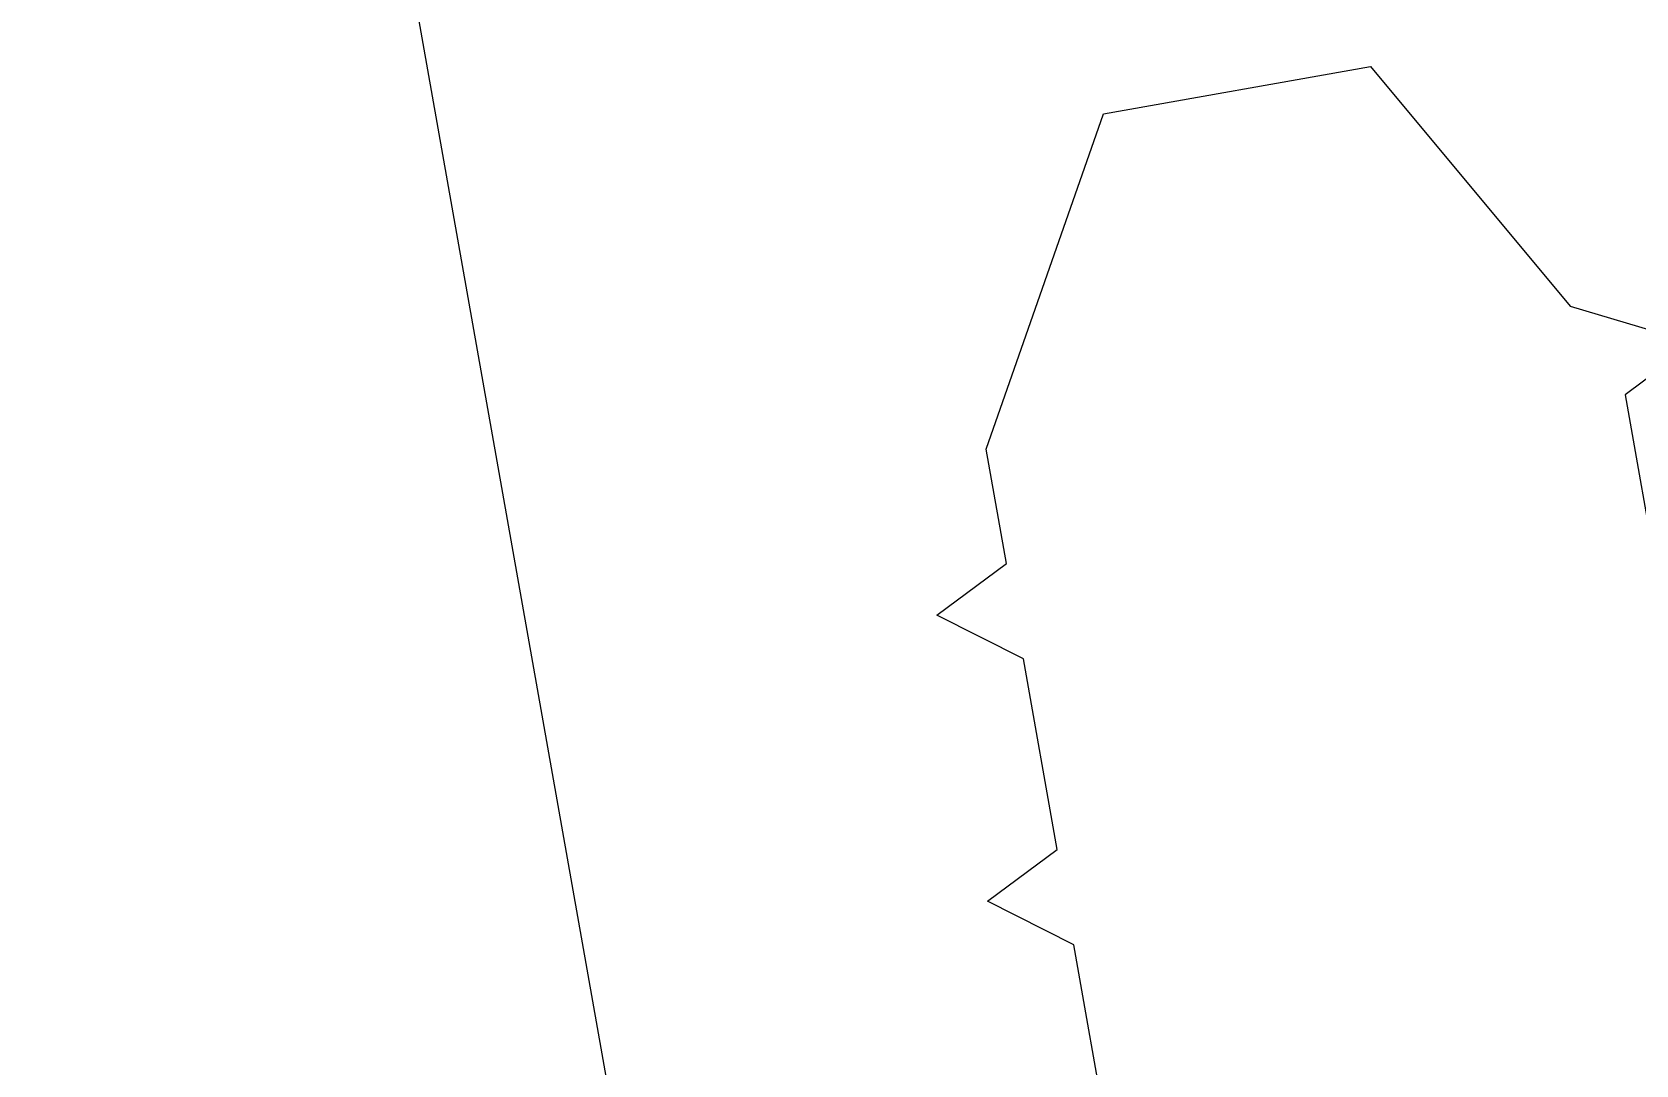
# Model space of a CAD drawing. Header units: millimetres. Extents: x -8428662 to 9409114, y 0 to 249028.
# Drawn here: x 73303.13 to 73313.23, y 105964.41 to 105970.92 of the extents above; entities that cross this region are included whole.
import ezdxf
from ezdxf import colors
from ezdxf.entities.mleader import LeaderData, LeaderLine
from ezdxf.math import Vec2, Vec3

# ---------------------------------------------------------------- set-up
doc = ezdxf.new("R2010")
doc.units = ezdxf.units.MM
doc.header["$MEASUREMENT"] = 0
doc.layers.get('0').update_dxf_attribs({"color": 250, "lineweight": 9})
for name, color, linetype, lineweight in [('АР_Отметки', 250, 'Continuous', 15), ('АР_Размеры', 175, 'Continuous', 9), ('АР_Сущ Несущая стена', 216, 'Continuous', 30)]:
    doc.layers.add(name, color=color, linetype=linetype, lineweight=lineweight)
doc.styles.add('ISOCPEUR', font='isocpeur.ttf', dxfattribs={"width": 0.7})

# ---------------------------------------------------------------- blocks, each defined once
blk = doc.blocks.new('_DotSmall')
at = {"color": 0, "linetype": 'ByBlock', "const_width": 0.5}
blk.add_lwpolyline([(-0.0625, 0, 1), (0.0625, 0, 1)], format="xyb", close=True, dxfattribs=at)

msp = doc.modelspace()

# ---------------------------------------------------------------- linework, layer by layer
at = {"layer": 'АР_Размеры', "color": 5, "lineweight": 0, "ltscale": 100, "transparency": 33554687}
for points in [[(73303.606, 105982.043), (73308.798, 105952.751)], [(73303.606, 105982.043), (73308.798, 105952.751)], [(73303.606, 105982.043), (73308.798, 105952.751)], [(73303.606, 105982.043), (73308.798, 105952.751)], [(73303.606, 105982.043), (73308.798, 105952.751)], [(73303.606, 105982.043), (73308.798, 105952.751)], [(73303.606, 105982.043), (73308.798, 105952.751)], [(73303.606, 105982.043), (73308.798, 105952.751)], [(73303.606, 105982.043), (73308.798, 105952.751)], [(73303.606, 105982.043), (73308.798, 105952.751)], [(73303.606, 105982.043), (73308.798, 105952.751)], [(73303.606, 105982.043), (73308.798, 105952.751)], [(73303.606, 105982.043), (73308.798, 105952.751)], [(73303.606, 105982.043), (73308.798, 105952.751)], [(73303.606, 105982.043), (73308.798, 105952.751)], [(73303.606, 105982.043), (73308.798, 105952.751)], [(73303.606, 105982.043), (73308.798, 105952.751)], [(73303.606, 105982.043), (73308.798, 105952.751)], [(73303.606, 105982.043), (73308.798, 105952.751)], [(73303.606, 105982.043), (73308.798, 105952.751)], [(73303.606, 105982.043), (73308.798, 105952.751)], [(73303.606, 105982.043), (73308.798, 105952.751)], [(73303.606, 105982.043), (73308.798, 105952.751)], [(73303.606, 105982.043), (73308.798, 105952.751)], [(73303.606, 105982.043), (73308.798, 105952.751)], [(73303.606, 105982.043), (73308.798, 105952.751)], [(73303.606, 105982.043), (73308.798, 105952.751)], [(73303.606, 105982.043), (73308.798, 105952.751)], [(73303.606, 105982.043), (73308.798, 105952.751)], [(73303.606, 105982.043), (73308.798, 105952.751)], [(73303.606, 105982.043), (73308.798, 105952.751)], [(73303.606, 105982.043), (73308.798, 105952.751)], [(73303.606, 105982.043), (73308.798, 105952.751)], [(73303.606, 105982.043), (73308.798, 105952.751)], [(73303.606, 105982.043), (73308.798, 105952.751)], [(73303.606, 105982.043), (73308.798, 105952.751)], [(73303.606, 105982.043), (73308.798, 105952.751)], [(73303.606, 105982.043), (73308.798, 105952.751)], [(73303.606, 105982.043), (73308.798, 105952.751)], [(73303.606, 105982.043), (73308.798, 105952.751)], [(73303.606, 105982.043), (73308.798, 105952.751)], [(73303.606, 105982.043), (73308.798, 105952.751)], [(73303.606, 105982.043), (73308.798, 105952.751)], [(73303.606, 105982.043), (73308.798, 105952.751)], [(73303.606, 105982.043), (73308.798, 105952.751)], [(73303.606, 105982.043), (73308.798, 105952.751)], [(73303.606, 105982.043), (73308.798, 105952.751)], [(73303.606, 105982.043), (73308.798, 105952.751)], [(73303.606, 105982.043), (73308.798, 105952.751)], [(73303.606, 105982.043), (73308.798, 105952.751)], [(73303.606, 105982.043), (73308.798, 105952.751)], [(73303.606, 105982.043), (73308.798, 105952.751)], [(73303.606, 105982.043), (73308.798, 105952.751)], [(73303.606, 105982.043), (73308.798, 105952.751)], [(73303.606, 105982.043), (73308.798, 105952.751)], [(73303.606, 105982.043), (73308.798, 105952.751)], [(73303.606, 105982.043), (73308.798, 105952.751)], [(73303.606, 105982.043), (73308.798, 105952.751)], [(73303.606, 105982.043), (73308.798, 105952.751)], [(73303.606, 105982.043), (73308.798, 105952.751)], [(73303.606, 105982.043), (73308.798, 105952.751)], [(73303.606, 105982.043), (73308.798, 105952.751)], [(73303.606, 105982.043), (73308.798, 105952.751)], [(73303.606, 105982.043), (73308.798, 105952.751)], [(73303.606, 105982.043), (73308.798, 105952.751)], [(73303.606, 105982.043), (73308.798, 105952.751)], [(73303.606, 105982.043), (73308.798, 105952.751)], [(73303.606, 105982.043), (73308.798, 105952.751)], [(73303.606, 105982.043), (73308.798, 105952.751)], [(73303.606, 105982.043), (73308.798, 105952.751)], [(73303.606, 105982.043), (73308.798, 105952.751)], [(73303.606, 105982.043), (73308.798, 105952.751)], [(73303.606, 105982.043), (73308.798, 105952.751)], [(73303.606, 105982.043), (73308.798, 105952.751)], [(73303.606, 105982.043), (73308.798, 105952.751)], [(73303.606, 105982.043), (73308.798, 105952.751)], [(73303.606, 105982.043), (73308.798, 105952.751)], [(73303.606, 105982.043), (73308.798, 105952.751)], [(73303.606, 105982.043), (73308.798, 105952.751)], [(73303.606, 105982.043), (73308.798, 105952.751)], [(73303.606, 105982.043), (73308.798, 105952.751)], [(73303.606, 105982.043), (73308.798, 105952.751)], [(73303.606, 105982.043), (73308.798, 105952.751)], [(73303.606, 105982.043), (73308.798, 105952.751)], [(73303.606, 105982.043), (73308.798, 105952.751)], [(73303.606, 105982.043), (73308.798, 105952.751)], [(73303.606, 105982.043), (73308.798, 105952.751)], [(73303.606, 105982.043), (73308.798, 105952.751)], [(73303.606, 105982.043), (73308.798, 105952.751)], [(73303.606, 105982.043), (73308.798, 105952.751)], [(73303.606, 105982.043), (73308.798, 105952.751)], [(73303.606, 105982.043), (73308.798, 105952.751)], [(73303.606, 105982.043), (73308.798, 105952.751)], [(73303.606, 105982.043), (73308.798, 105952.751)], [(73303.606, 105982.043), (73308.798, 105952.751)], [(73303.606, 105982.043), (73308.798, 105952.751)], [(73303.606, 105982.043), (73308.798, 105952.751)], [(73303.606, 105982.043), (73308.798, 105952.751)], [(73303.606, 105982.043), (73308.798, 105952.751)], [(73303.606, 105982.043), (73308.798, 105952.751)], [(73303.606, 105982.043), (73308.798, 105952.751)], [(73303.606, 105982.043), (73308.798, 105952.751)], [(73303.606, 105982.043), (73308.798, 105952.751)], [(73303.606, 105982.043), (73308.798, 105952.751)], [(73303.606, 105982.043), (73308.798, 105952.751)], [(73303.606, 105982.043), (73308.798, 105952.751)], [(73303.606, 105982.043), (73308.798, 105952.751)], [(73303.606, 105982.043), (73308.798, 105952.751)], [(73303.606, 105982.043), (73308.798, 105952.751)], [(73303.606, 105982.043), (73308.798, 105952.751)], [(73303.606, 105982.043), (73308.798, 105952.751)], [(73303.606, 105982.043), (73308.798, 105952.751)], [(73303.606, 105982.043), (73308.798, 105952.751)], [(73303.606, 105982.043), (73308.798, 105952.751)], [(73303.606, 105982.043), (73308.798, 105952.751)], [(73303.606, 105982.043), (73308.798, 105952.751)], [(73303.606, 105982.043), (73308.798, 105952.751)], [(73303.606, 105982.043), (73308.798, 105952.751)], [(73303.606, 105982.043), (73308.798, 105952.751)], [(73303.606, 105982.043), (73308.798, 105952.751)], [(73303.606, 105982.043), (73308.798, 105952.751)], [(73303.606, 105982.043), (73308.798, 105952.751)], [(73303.606, 105982.043), (73308.798, 105952.751)], [(73303.606, 105982.043), (73308.798, 105952.751)], [(73303.606, 105982.043), (73308.798, 105952.751)], [(73303.606, 105982.043), (73308.798, 105952.751)], [(73303.606, 105982.043), (73308.798, 105952.751)], [(73303.606, 105982.043), (73308.798, 105952.751)], [(73303.606, 105982.043), (73308.798, 105952.751)], [(73303.606, 105982.043), (73308.798, 105952.751)], [(73303.606, 105982.043), (73308.798, 105952.751)], [(73303.606, 105982.043), (73308.798, 105952.751)], [(73303.606, 105982.043), (73308.798, 105952.751)], [(73303.606, 105982.043), (73308.798, 105952.751)], [(73309.905, 105963.967), (73309.693, 105965.168), (73309.149, 105965.443), (73309.586, 105965.768), (73309.374, 105966.968), (73308.829, 105967.243), (73309.267, 105967.569), (73309.139, 105968.289), (73309.879, 105970.401), (73311.56, 105970.699), (73312.818, 105969.189), (73313.603, 105968.956), (73313.165, 105968.631), (73313.378, 105967.43)], [(73309.905, 105963.967), (73309.693, 105965.168), (73309.149, 105965.443), (73309.586, 105965.768), (73309.374, 105966.968), (73308.829, 105967.243), (73309.267, 105967.569), (73309.139, 105968.289), (73309.879, 105970.401), (73311.56, 105970.699), (73312.818, 105969.189), (73313.603, 105968.956), (73313.165, 105968.631), (73313.378, 105967.43)], [(73309.905, 105963.967), (73309.693, 105965.168), (73309.149, 105965.443), (73309.586, 105965.768), (73309.374, 105966.968), (73308.829, 105967.243), (73309.267, 105967.569), (73309.139, 105968.289), (73309.879, 105970.401), (73311.56, 105970.699), (73312.818, 105969.189), (73313.603, 105968.956), (73313.165, 105968.631), (73313.378, 105967.43)], [(73309.905, 105963.967), (73309.693, 105965.168), (73309.149, 105965.443), (73309.586, 105965.768), (73309.374, 105966.968), (73308.829, 105967.243), (73309.267, 105967.569), (73309.139, 105968.289), (73309.879, 105970.401), (73311.56, 105970.699), (73312.818, 105969.189), (73313.603, 105968.956), (73313.165, 105968.631), (73313.378, 105967.43)], [(73309.905, 105963.967), (73309.693, 105965.168), (73309.149, 105965.443), (73309.586, 105965.768), (73309.374, 105966.968), (73308.829, 105967.243), (73309.267, 105967.569), (73309.139, 105968.289), (73309.879, 105970.401), (73311.56, 105970.699), (73312.818, 105969.189), (73313.603, 105968.956), (73313.165, 105968.631), (73313.378, 105967.43)], [(73309.905, 105963.967), (73309.693, 105965.168), (73309.149, 105965.443), (73309.586, 105965.768), (73309.374, 105966.968), (73308.829, 105967.243), (73309.267, 105967.569), (73309.139, 105968.289), (73309.879, 105970.401), (73311.56, 105970.699), (73312.818, 105969.189), (73313.603, 105968.956), (73313.165, 105968.631), (73313.378, 105967.43)], [(73309.905, 105963.967), (73309.693, 105965.168), (73309.149, 105965.443), (73309.586, 105965.768), (73309.374, 105966.968), (73308.829, 105967.243), (73309.267, 105967.569), (73309.139, 105968.289), (73309.879, 105970.401), (73311.56, 105970.699), (73312.818, 105969.189), (73313.603, 105968.956), (73313.165, 105968.631), (73313.378, 105967.43)], [(73309.905, 105963.967), (73309.693, 105965.168), (73309.149, 105965.443), (73309.586, 105965.768), (73309.374, 105966.968), (73308.829, 105967.243), (73309.267, 105967.569), (73309.139, 105968.289), (73309.879, 105970.401), (73311.56, 105970.699), (73312.818, 105969.189), (73313.603, 105968.956), (73313.165, 105968.631), (73313.378, 105967.43)], [(73309.905, 105963.967), (73309.693, 105965.168), (73309.149, 105965.443), (73309.586, 105965.768), (73309.374, 105966.968), (73308.829, 105967.243), (73309.267, 105967.569), (73309.139, 105968.289), (73309.879, 105970.401), (73311.56, 105970.699), (73312.818, 105969.189), (73313.603, 105968.956), (73313.165, 105968.631), (73313.378, 105967.43)], [(73309.905, 105963.967), (73309.693, 105965.168), (73309.149, 105965.443), (73309.586, 105965.768), (73309.374, 105966.968), (73308.829, 105967.243), (73309.267, 105967.569), (73309.139, 105968.289), (73309.879, 105970.401), (73311.56, 105970.699), (73312.818, 105969.189), (73313.603, 105968.956), (73313.165, 105968.631), (73313.378, 105967.43)], [(73309.905, 105963.967), (73309.693, 105965.168), (73309.149, 105965.443), (73309.586, 105965.768), (73309.374, 105966.968), (73308.829, 105967.243), (73309.267, 105967.569), (73309.139, 105968.289), (73309.879, 105970.401), (73311.56, 105970.699), (73312.818, 105969.189), (73313.603, 105968.956), (73313.165, 105968.631), (73313.378, 105967.43)], [(73309.905, 105963.967), (73309.693, 105965.168), (73309.149, 105965.443), (73309.586, 105965.768), (73309.374, 105966.968), (73308.829, 105967.243), (73309.267, 105967.569), (73309.139, 105968.289), (73309.879, 105970.401), (73311.56, 105970.699), (73312.818, 105969.189), (73313.603, 105968.956), (73313.165, 105968.631), (73313.378, 105967.43)], [(73309.905, 105963.967), (73309.693, 105965.168), (73309.149, 105965.443), (73309.586, 105965.768), (73309.374, 105966.968), (73308.829, 105967.243), (73309.267, 105967.569), (73309.139, 105968.289), (73309.879, 105970.401), (73311.56, 105970.699), (73312.818, 105969.189), (73313.603, 105968.956), (73313.165, 105968.631), (73313.378, 105967.43)], [(73309.905, 105963.967), (73309.693, 105965.168), (73309.149, 105965.443), (73309.586, 105965.768), (73309.374, 105966.968), (73308.829, 105967.243), (73309.267, 105967.569), (73309.139, 105968.289), (73309.879, 105970.401), (73311.56, 105970.699), (73312.818, 105969.189), (73313.603, 105968.956), (73313.165, 105968.631), (73313.378, 105967.43)], [(73309.905, 105963.967), (73309.693, 105965.168), (73309.149, 105965.443), (73309.586, 105965.768), (73309.374, 105966.968), (73308.829, 105967.243), (73309.267, 105967.569), (73309.139, 105968.289), (73309.879, 105970.401), (73311.56, 105970.699), (73312.818, 105969.189), (73313.603, 105968.956), (73313.165, 105968.631), (73313.378, 105967.43)], [(73309.905, 105963.967), (73309.693, 105965.168), (73309.149, 105965.443), (73309.586, 105965.768), (73309.374, 105966.968), (73308.829, 105967.243), (73309.267, 105967.569), (73309.139, 105968.289), (73309.879, 105970.401), (73311.56, 105970.699), (73312.818, 105969.189), (73313.603, 105968.956), (73313.165, 105968.631), (73313.378, 105967.43)], [(73309.905, 105963.967), (73309.693, 105965.168), (73309.149, 105965.443), (73309.586, 105965.768), (73309.374, 105966.968), (73308.829, 105967.243), (73309.267, 105967.569), (73309.139, 105968.289), (73309.879, 105970.401), (73311.56, 105970.699), (73312.818, 105969.189), (73313.603, 105968.956), (73313.165, 105968.631), (73313.378, 105967.43)], [(73309.905, 105963.967), (73309.693, 105965.168), (73309.149, 105965.443), (73309.586, 105965.768), (73309.374, 105966.968), (73308.829, 105967.243), (73309.267, 105967.569), (73309.139, 105968.289), (73309.879, 105970.401), (73311.56, 105970.699), (73312.818, 105969.189), (73313.603, 105968.956), (73313.165, 105968.631), (73313.378, 105967.43)], [(73309.905, 105963.967), (73309.693, 105965.168), (73309.149, 105965.443), (73309.586, 105965.768), (73309.374, 105966.968), (73308.829, 105967.243), (73309.267, 105967.569), (73309.139, 105968.289), (73309.879, 105970.401), (73311.56, 105970.699), (73312.818, 105969.189), (73313.603, 105968.956), (73313.165, 105968.631), (73313.378, 105967.43)], [(73309.905, 105963.967), (73309.693, 105965.168), (73309.149, 105965.443), (73309.586, 105965.768), (73309.374, 105966.968), (73308.829, 105967.243), (73309.267, 105967.569), (73309.139, 105968.289), (73309.879, 105970.401), (73311.56, 105970.699), (73312.818, 105969.189), (73313.603, 105968.956), (73313.165, 105968.631), (73313.378, 105967.43)], [(73309.905, 105963.967), (73309.693, 105965.168), (73309.149, 105965.443), (73309.586, 105965.768), (73309.374, 105966.968), (73308.829, 105967.243), (73309.267, 105967.569), (73309.139, 105968.289), (73309.879, 105970.401), (73311.56, 105970.699), (73312.818, 105969.189), (73313.603, 105968.956), (73313.165, 105968.631), (73313.378, 105967.43)], [(73309.905, 105963.967), (73309.693, 105965.168), (73309.149, 105965.443), (73309.586, 105965.768), (73309.374, 105966.968), (73308.829, 105967.243), (73309.267, 105967.569), (73309.139, 105968.289), (73309.879, 105970.401), (73311.56, 105970.699), (73312.818, 105969.189), (73313.603, 105968.956), (73313.165, 105968.631), (73313.378, 105967.43)], [(73309.905, 105963.967), (73309.693, 105965.168), (73309.149, 105965.443), (73309.586, 105965.768), (73309.374, 105966.968), (73308.829, 105967.243), (73309.267, 105967.569), (73309.139, 105968.289), (73309.879, 105970.401), (73311.56, 105970.699), (73312.818, 105969.189), (73313.603, 105968.956), (73313.165, 105968.631), (73313.378, 105967.43)], [(73309.905, 105963.967), (73309.693, 105965.168), (73309.149, 105965.443), (73309.586, 105965.768), (73309.374, 105966.968), (73308.829, 105967.243), (73309.267, 105967.569), (73309.139, 105968.289), (73309.879, 105970.401), (73311.56, 105970.699), (73312.818, 105969.189), (73313.603, 105968.956), (73313.165, 105968.631), (73313.378, 105967.43)], [(73309.905, 105963.967), (73309.693, 105965.168), (73309.149, 105965.443), (73309.586, 105965.768), (73309.374, 105966.968), (73308.829, 105967.243), (73309.267, 105967.569), (73309.139, 105968.289), (73309.879, 105970.401), (73311.56, 105970.699), (73312.818, 105969.189), (73313.603, 105968.956), (73313.165, 105968.631), (73313.378, 105967.43)], [(73309.905, 105963.967), (73309.693, 105965.168), (73309.149, 105965.443), (73309.586, 105965.768), (73309.374, 105966.968), (73308.829, 105967.243), (73309.267, 105967.569), (73309.139, 105968.289), (73309.879, 105970.401), (73311.56, 105970.699), (73312.818, 105969.189), (73313.603, 105968.956), (73313.165, 105968.631), (73313.378, 105967.43)], [(73309.905, 105963.967), (73309.693, 105965.168), (73309.149, 105965.443), (73309.586, 105965.768), (73309.374, 105966.968), (73308.829, 105967.243), (73309.267, 105967.569), (73309.139, 105968.289), (73309.879, 105970.401), (73311.56, 105970.699), (73312.818, 105969.189), (73313.603, 105968.956), (73313.165, 105968.631), (73313.378, 105967.43)], [(73309.905, 105963.967), (73309.693, 105965.168), (73309.149, 105965.443), (73309.586, 105965.768), (73309.374, 105966.968), (73308.829, 105967.243), (73309.267, 105967.569), (73309.139, 105968.289), (73309.879, 105970.401), (73311.56, 105970.699), (73312.818, 105969.189), (73313.603, 105968.956), (73313.165, 105968.631), (73313.378, 105967.43)], [(73309.905, 105963.967), (73309.693, 105965.168), (73309.149, 105965.443), (73309.586, 105965.768), (73309.374, 105966.968), (73308.829, 105967.243), (73309.267, 105967.569), (73309.139, 105968.289), (73309.879, 105970.401), (73311.56, 105970.699), (73312.818, 105969.189), (73313.603, 105968.956), (73313.165, 105968.631), (73313.378, 105967.43)], [(73309.905, 105963.967), (73309.693, 105965.168), (73309.149, 105965.443), (73309.586, 105965.768), (73309.374, 105966.968), (73308.829, 105967.243), (73309.267, 105967.569), (73309.139, 105968.289), (73309.879, 105970.401), (73311.56, 105970.699), (73312.818, 105969.189), (73313.603, 105968.956), (73313.165, 105968.631), (73313.378, 105967.43)], [(73309.905, 105963.967), (73309.693, 105965.168), (73309.149, 105965.443), (73309.586, 105965.768), (73309.374, 105966.968), (73308.829, 105967.243), (73309.267, 105967.569), (73309.139, 105968.289), (73309.879, 105970.401), (73311.56, 105970.699), (73312.818, 105969.189), (73313.603, 105968.956), (73313.165, 105968.631), (73313.378, 105967.43)], [(73309.905, 105963.967), (73309.693, 105965.168), (73309.149, 105965.443), (73309.586, 105965.768), (73309.374, 105966.968), (73308.829, 105967.243), (73309.267, 105967.569), (73309.139, 105968.289), (73309.879, 105970.401), (73311.56, 105970.699), (73312.818, 105969.189), (73313.603, 105968.956), (73313.165, 105968.631), (73313.378, 105967.43)], [(73309.905, 105963.967), (73309.693, 105965.168), (73309.149, 105965.443), (73309.586, 105965.768), (73309.374, 105966.968), (73308.829, 105967.243), (73309.267, 105967.569), (73309.139, 105968.289), (73309.879, 105970.401), (73311.56, 105970.699), (73312.818, 105969.189), (73313.603, 105968.956), (73313.165, 105968.631), (73313.378, 105967.43)], [(73309.905, 105963.967), (73309.693, 105965.168), (73309.149, 105965.443), (73309.586, 105965.768), (73309.374, 105966.968), (73308.829, 105967.243), (73309.267, 105967.569), (73309.139, 105968.289), (73309.879, 105970.401), (73311.56, 105970.699), (73312.818, 105969.189), (73313.603, 105968.956), (73313.165, 105968.631), (73313.378, 105967.43)], [(73309.905, 105963.967), (73309.693, 105965.168), (73309.149, 105965.443), (73309.586, 105965.768), (73309.374, 105966.968), (73308.829, 105967.243), (73309.267, 105967.569), (73309.139, 105968.289), (73309.879, 105970.401), (73311.56, 105970.699), (73312.818, 105969.189), (73313.603, 105968.956), (73313.165, 105968.631), (73313.378, 105967.43)], [(73309.905, 105963.967), (73309.693, 105965.168), (73309.149, 105965.443), (73309.586, 105965.768), (73309.374, 105966.968), (73308.829, 105967.243), (73309.267, 105967.569), (73309.139, 105968.289), (73309.879, 105970.401), (73311.56, 105970.699), (73312.818, 105969.189), (73313.603, 105968.956), (73313.165, 105968.631), (73313.378, 105967.43)], [(73309.905, 105963.967), (73309.693, 105965.168), (73309.149, 105965.443), (73309.586, 105965.768), (73309.374, 105966.968), (73308.829, 105967.243), (73309.267, 105967.569), (73309.139, 105968.289), (73309.879, 105970.401), (73311.56, 105970.699), (73312.818, 105969.189), (73313.603, 105968.956), (73313.165, 105968.631), (73313.378, 105967.43)], [(73309.905, 105963.967), (73309.693, 105965.168), (73309.149, 105965.443), (73309.586, 105965.768), (73309.374, 105966.968), (73308.829, 105967.243), (73309.267, 105967.569), (73309.139, 105968.289), (73309.879, 105970.401), (73311.56, 105970.699), (73312.818, 105969.189), (73313.603, 105968.956), (73313.165, 105968.631), (73313.378, 105967.43)], [(73309.905, 105963.967), (73309.693, 105965.168), (73309.149, 105965.443), (73309.586, 105965.768), (73309.374, 105966.968), (73308.829, 105967.243), (73309.267, 105967.569), (73309.139, 105968.289), (73309.879, 105970.401), (73311.56, 105970.699), (73312.818, 105969.189), (73313.603, 105968.956), (73313.165, 105968.631), (73313.378, 105967.43)], [(73309.905, 105963.967), (73309.693, 105965.168), (73309.149, 105965.443), (73309.586, 105965.768), (73309.374, 105966.968), (73308.829, 105967.243), (73309.267, 105967.569), (73309.139, 105968.289), (73309.879, 105970.401), (73311.56, 105970.699), (73312.818, 105969.189), (73313.603, 105968.956), (73313.165, 105968.631), (73313.378, 105967.43)], [(73309.905, 105963.967), (73309.693, 105965.168), (73309.149, 105965.443), (73309.586, 105965.768), (73309.374, 105966.968), (73308.829, 105967.243), (73309.267, 105967.569), (73309.139, 105968.289), (73309.879, 105970.401), (73311.56, 105970.699), (73312.818, 105969.189), (73313.603, 105968.956), (73313.165, 105968.631), (73313.378, 105967.43)], [(73309.905, 105963.967), (73309.693, 105965.168), (73309.149, 105965.443), (73309.586, 105965.768), (73309.374, 105966.968), (73308.829, 105967.243), (73309.267, 105967.569), (73309.139, 105968.289), (73309.879, 105970.401), (73311.56, 105970.699), (73312.818, 105969.189), (73313.603, 105968.956), (73313.165, 105968.631), (73313.378, 105967.43)], [(73309.905, 105963.967), (73309.693, 105965.168), (73309.149, 105965.443), (73309.586, 105965.768), (73309.374, 105966.968), (73308.829, 105967.243), (73309.267, 105967.569), (73309.139, 105968.289), (73309.879, 105970.401), (73311.56, 105970.699), (73312.818, 105969.189), (73313.603, 105968.956), (73313.165, 105968.631), (73313.378, 105967.43)], [(73309.905, 105963.967), (73309.693, 105965.168), (73309.149, 105965.443), (73309.586, 105965.768), (73309.374, 105966.968), (73308.829, 105967.243), (73309.267, 105967.569), (73309.139, 105968.289), (73309.879, 105970.401), (73311.56, 105970.699), (73312.818, 105969.189), (73313.603, 105968.956), (73313.165, 105968.631), (73313.378, 105967.43)], [(73309.905, 105963.967), (73309.693, 105965.168), (73309.149, 105965.443), (73309.586, 105965.768), (73309.374, 105966.968), (73308.829, 105967.243), (73309.267, 105967.569), (73309.139, 105968.289), (73309.879, 105970.401), (73311.56, 105970.699), (73312.818, 105969.189), (73313.603, 105968.956), (73313.165, 105968.631), (73313.378, 105967.43)], [(73309.905, 105963.967), (73309.693, 105965.168), (73309.149, 105965.443), (73309.586, 105965.768), (73309.374, 105966.968), (73308.829, 105967.243), (73309.267, 105967.569), (73309.139, 105968.289), (73309.879, 105970.401), (73311.56, 105970.699), (73312.818, 105969.189), (73313.603, 105968.956), (73313.165, 105968.631), (73313.378, 105967.43)], [(73309.905, 105963.967), (73309.693, 105965.168), (73309.149, 105965.443), (73309.586, 105965.768), (73309.374, 105966.968), (73308.829, 105967.243), (73309.267, 105967.569), (73309.139, 105968.289), (73309.879, 105970.401), (73311.56, 105970.699), (73312.818, 105969.189), (73313.603, 105968.956), (73313.165, 105968.631), (73313.378, 105967.43)], [(73309.905, 105963.967), (73309.693, 105965.168), (73309.149, 105965.443), (73309.586, 105965.768), (73309.374, 105966.968), (73308.829, 105967.243), (73309.267, 105967.569), (73309.139, 105968.289), (73309.879, 105970.401), (73311.56, 105970.699), (73312.818, 105969.189), (73313.603, 105968.956), (73313.165, 105968.631), (73313.378, 105967.43)], [(73309.905, 105963.967), (73309.693, 105965.168), (73309.149, 105965.443), (73309.586, 105965.768), (73309.374, 105966.968), (73308.829, 105967.243), (73309.267, 105967.569), (73309.139, 105968.289), (73309.879, 105970.401), (73311.56, 105970.699), (73312.818, 105969.189), (73313.603, 105968.956), (73313.165, 105968.631), (73313.378, 105967.43)], [(73309.905, 105963.967), (73309.693, 105965.168), (73309.149, 105965.443), (73309.586, 105965.768), (73309.374, 105966.968), (73308.829, 105967.243), (73309.267, 105967.569), (73309.139, 105968.289), (73309.879, 105970.401), (73311.56, 105970.699), (73312.818, 105969.189), (73313.603, 105968.956), (73313.165, 105968.631), (73313.378, 105967.43)], [(73309.905, 105963.967), (73309.693, 105965.168), (73309.149, 105965.443), (73309.586, 105965.768), (73309.374, 105966.968), (73308.829, 105967.243), (73309.267, 105967.569), (73309.139, 105968.289), (73309.879, 105970.401), (73311.56, 105970.699), (73312.818, 105969.189), (73313.603, 105968.956), (73313.165, 105968.631), (73313.378, 105967.43)], [(73309.905, 105963.967), (73309.693, 105965.168), (73309.149, 105965.443), (73309.586, 105965.768), (73309.374, 105966.968), (73308.829, 105967.243), (73309.267, 105967.569), (73309.139, 105968.289), (73309.879, 105970.401), (73311.56, 105970.699), (73312.818, 105969.189), (73313.603, 105968.956), (73313.165, 105968.631), (73313.378, 105967.43)], [(73309.905, 105963.967), (73309.693, 105965.168), (73309.149, 105965.443), (73309.586, 105965.768), (73309.374, 105966.968), (73308.829, 105967.243), (73309.267, 105967.569), (73309.139, 105968.289), (73309.879, 105970.401), (73311.56, 105970.699), (73312.818, 105969.189), (73313.603, 105968.956), (73313.165, 105968.631), (73313.378, 105967.43)], [(73309.905, 105963.967), (73309.693, 105965.168), (73309.149, 105965.443), (73309.586, 105965.768), (73309.374, 105966.968), (73308.829, 105967.243), (73309.267, 105967.569), (73309.139, 105968.289), (73309.879, 105970.401), (73311.56, 105970.699), (73312.818, 105969.189), (73313.603, 105968.956), (73313.165, 105968.631), (73313.378, 105967.43)], [(73309.905, 105963.967), (73309.693, 105965.168), (73309.149, 105965.443), (73309.586, 105965.768), (73309.374, 105966.968), (73308.829, 105967.243), (73309.267, 105967.569), (73309.139, 105968.289), (73309.879, 105970.401), (73311.56, 105970.699), (73312.818, 105969.189), (73313.603, 105968.956), (73313.165, 105968.631), (73313.378, 105967.43)], [(73309.905, 105963.967), (73309.693, 105965.168), (73309.149, 105965.443), (73309.586, 105965.768), (73309.374, 105966.968), (73308.829, 105967.243), (73309.267, 105967.569), (73309.139, 105968.289), (73309.879, 105970.401), (73311.56, 105970.699), (73312.818, 105969.189), (73313.603, 105968.956), (73313.165, 105968.631), (73313.378, 105967.43)], [(73309.905, 105963.967), (73309.693, 105965.168), (73309.149, 105965.443), (73309.586, 105965.768), (73309.374, 105966.968), (73308.829, 105967.243), (73309.267, 105967.569), (73309.139, 105968.289), (73309.879, 105970.401), (73311.56, 105970.699), (73312.818, 105969.189), (73313.603, 105968.956), (73313.165, 105968.631), (73313.378, 105967.43)], [(73309.905, 105963.967), (73309.693, 105965.168), (73309.149, 105965.443), (73309.586, 105965.768), (73309.374, 105966.968), (73308.829, 105967.243), (73309.267, 105967.569), (73309.139, 105968.289), (73309.879, 105970.401), (73311.56, 105970.699), (73312.818, 105969.189), (73313.603, 105968.956), (73313.165, 105968.631), (73313.378, 105967.43)], [(73309.905, 105963.967), (73309.693, 105965.168), (73309.149, 105965.443), (73309.586, 105965.768), (73309.374, 105966.968), (73308.829, 105967.243), (73309.267, 105967.569), (73309.139, 105968.289), (73309.879, 105970.401), (73311.56, 105970.699), (73312.818, 105969.189), (73313.603, 105968.956), (73313.165, 105968.631), (73313.378, 105967.43)], [(73309.905, 105963.967), (73309.693, 105965.168), (73309.149, 105965.443), (73309.586, 105965.768), (73309.374, 105966.968), (73308.829, 105967.243), (73309.267, 105967.569), (73309.139, 105968.289), (73309.879, 105970.401), (73311.56, 105970.699), (73312.818, 105969.189), (73313.603, 105968.956), (73313.165, 105968.631), (73313.378, 105967.43)], [(73309.905, 105963.967), (73309.693, 105965.168), (73309.149, 105965.443), (73309.586, 105965.768), (73309.374, 105966.968), (73308.829, 105967.243), (73309.267, 105967.569), (73309.139, 105968.289), (73309.879, 105970.401), (73311.56, 105970.699), (73312.818, 105969.189), (73313.603, 105968.956), (73313.165, 105968.631), (73313.378, 105967.43)], [(73309.905, 105963.967), (73309.693, 105965.168), (73309.149, 105965.443), (73309.586, 105965.768), (73309.374, 105966.968), (73308.829, 105967.243), (73309.267, 105967.569), (73309.139, 105968.289), (73309.879, 105970.401), (73311.56, 105970.699), (73312.818, 105969.189), (73313.603, 105968.956), (73313.165, 105968.631), (73313.378, 105967.43)], [(73309.905, 105963.967), (73309.693, 105965.168), (73309.149, 105965.443), (73309.586, 105965.768), (73309.374, 105966.968), (73308.829, 105967.243), (73309.267, 105967.569), (73309.139, 105968.289), (73309.879, 105970.401), (73311.56, 105970.699), (73312.818, 105969.189), (73313.603, 105968.956), (73313.165, 105968.631), (73313.378, 105967.43)], [(73309.905, 105963.967), (73309.693, 105965.168), (73309.149, 105965.443), (73309.586, 105965.768), (73309.374, 105966.968), (73308.829, 105967.243), (73309.267, 105967.569), (73309.139, 105968.289), (73309.879, 105970.401), (73311.56, 105970.699), (73312.818, 105969.189), (73313.603, 105968.956), (73313.165, 105968.631), (73313.378, 105967.43)], [(73309.905, 105963.967), (73309.693, 105965.168), (73309.149, 105965.443), (73309.586, 105965.768), (73309.374, 105966.968), (73308.829, 105967.243), (73309.267, 105967.569), (73309.139, 105968.289), (73309.879, 105970.401), (73311.56, 105970.699), (73312.818, 105969.189), (73313.603, 105968.956), (73313.165, 105968.631), (73313.378, 105967.43)], [(73309.905, 105963.967), (73309.693, 105965.168), (73309.149, 105965.443), (73309.586, 105965.768), (73309.374, 105966.968), (73308.829, 105967.243), (73309.267, 105967.569), (73309.139, 105968.289), (73309.879, 105970.401), (73311.56, 105970.699), (73312.818, 105969.189), (73313.603, 105968.956), (73313.165, 105968.631), (73313.378, 105967.43)], [(73309.905, 105963.967), (73309.693, 105965.168), (73309.149, 105965.443), (73309.586, 105965.768), (73309.374, 105966.968), (73308.829, 105967.243), (73309.267, 105967.569), (73309.139, 105968.289), (73309.879, 105970.401), (73311.56, 105970.699), (73312.818, 105969.189), (73313.603, 105968.956), (73313.165, 105968.631), (73313.378, 105967.43)], [(73309.905, 105963.967), (73309.693, 105965.168), (73309.149, 105965.443), (73309.586, 105965.768), (73309.374, 105966.968), (73308.829, 105967.243), (73309.267, 105967.569), (73309.139, 105968.289), (73309.879, 105970.401), (73311.56, 105970.699), (73312.818, 105969.189), (73313.603, 105968.956), (73313.165, 105968.631), (73313.378, 105967.43)], [(73309.905, 105963.967), (73309.693, 105965.168), (73309.149, 105965.443), (73309.586, 105965.768), (73309.374, 105966.968), (73308.829, 105967.243), (73309.267, 105967.569), (73309.139, 105968.289), (73309.879, 105970.401), (73311.56, 105970.699), (73312.818, 105969.189), (73313.603, 105968.956), (73313.165, 105968.631), (73313.378, 105967.43)], [(73309.905, 105963.967), (73309.693, 105965.168), (73309.149, 105965.443), (73309.586, 105965.768), (73309.374, 105966.968), (73308.829, 105967.243), (73309.267, 105967.569), (73309.139, 105968.289), (73309.879, 105970.401), (73311.56, 105970.699), (73312.818, 105969.189), (73313.603, 105968.956), (73313.165, 105968.631), (73313.378, 105967.43)], [(73309.905, 105963.967), (73309.693, 105965.168), (73309.149, 105965.443), (73309.586, 105965.768), (73309.374, 105966.968), (73308.829, 105967.243), (73309.267, 105967.569), (73309.139, 105968.289), (73309.879, 105970.401), (73311.56, 105970.699), (73312.818, 105969.189), (73313.603, 105968.956), (73313.165, 105968.631), (73313.378, 105967.43)], [(73309.905, 105963.967), (73309.693, 105965.168), (73309.149, 105965.443), (73309.586, 105965.768), (73309.374, 105966.968), (73308.829, 105967.243), (73309.267, 105967.569), (73309.139, 105968.289), (73309.879, 105970.401), (73311.56, 105970.699), (73312.818, 105969.189), (73313.603, 105968.956), (73313.165, 105968.631), (73313.378, 105967.43)], [(73309.905, 105963.967), (73309.693, 105965.168), (73309.149, 105965.443), (73309.586, 105965.768), (73309.374, 105966.968), (73308.829, 105967.243), (73309.267, 105967.569), (73309.139, 105968.289), (73309.879, 105970.401), (73311.56, 105970.699), (73312.818, 105969.189), (73313.603, 105968.956), (73313.165, 105968.631), (73313.378, 105967.43)], [(73309.905, 105963.967), (73309.693, 105965.168), (73309.149, 105965.443), (73309.586, 105965.768), (73309.374, 105966.968), (73308.829, 105967.243), (73309.267, 105967.569), (73309.139, 105968.289), (73309.879, 105970.401), (73311.56, 105970.699), (73312.818, 105969.189), (73313.603, 105968.956), (73313.165, 105968.631), (73313.378, 105967.43)], [(73309.905, 105963.967), (73309.693, 105965.168), (73309.149, 105965.443), (73309.586, 105965.768), (73309.374, 105966.968), (73308.829, 105967.243), (73309.267, 105967.569), (73309.139, 105968.289), (73309.879, 105970.401), (73311.56, 105970.699), (73312.818, 105969.189), (73313.603, 105968.956), (73313.165, 105968.631), (73313.378, 105967.43)], [(73309.905, 105963.967), (73309.693, 105965.168), (73309.149, 105965.443), (73309.586, 105965.768), (73309.374, 105966.968), (73308.829, 105967.243), (73309.267, 105967.569), (73309.139, 105968.289), (73309.879, 105970.401), (73311.56, 105970.699), (73312.818, 105969.189), (73313.603, 105968.956), (73313.165, 105968.631), (73313.378, 105967.43)], [(73309.905, 105963.967), (73309.693, 105965.168), (73309.149, 105965.443), (73309.586, 105965.768), (73309.374, 105966.968), (73308.829, 105967.243), (73309.267, 105967.569), (73309.139, 105968.289), (73309.879, 105970.401), (73311.56, 105970.699), (73312.818, 105969.189), (73313.603, 105968.956), (73313.165, 105968.631), (73313.378, 105967.43)], [(73309.905, 105963.967), (73309.693, 105965.168), (73309.149, 105965.443), (73309.586, 105965.768), (73309.374, 105966.968), (73308.829, 105967.243), (73309.267, 105967.569), (73309.139, 105968.289), (73309.879, 105970.401), (73311.56, 105970.699), (73312.818, 105969.189), (73313.603, 105968.956), (73313.165, 105968.631), (73313.378, 105967.43)], [(73309.905, 105963.967), (73309.693, 105965.168), (73309.149, 105965.443), (73309.586, 105965.768), (73309.374, 105966.968), (73308.829, 105967.243), (73309.267, 105967.569), (73309.139, 105968.289), (73309.879, 105970.401), (73311.56, 105970.699), (73312.818, 105969.189), (73313.603, 105968.956), (73313.165, 105968.631), (73313.378, 105967.43)], [(73309.905, 105963.967), (73309.693, 105965.168), (73309.149, 105965.443), (73309.586, 105965.768), (73309.374, 105966.968), (73308.829, 105967.243), (73309.267, 105967.569), (73309.139, 105968.289), (73309.879, 105970.401), (73311.56, 105970.699), (73312.818, 105969.189), (73313.603, 105968.956), (73313.165, 105968.631), (73313.378, 105967.43)], [(73309.905, 105963.967), (73309.693, 105965.168), (73309.149, 105965.443), (73309.586, 105965.768), (73309.374, 105966.968), (73308.829, 105967.243), (73309.267, 105967.569), (73309.139, 105968.289), (73309.879, 105970.401), (73311.56, 105970.699), (73312.818, 105969.189), (73313.603, 105968.956), (73313.165, 105968.631), (73313.378, 105967.43)], [(73309.905, 105963.967), (73309.693, 105965.168), (73309.149, 105965.443), (73309.586, 105965.768), (73309.374, 105966.968), (73308.829, 105967.243), (73309.267, 105967.569), (73309.139, 105968.289), (73309.879, 105970.401), (73311.56, 105970.699), (73312.818, 105969.189), (73313.603, 105968.956), (73313.165, 105968.631), (73313.378, 105967.43)], [(73309.905, 105963.967), (73309.693, 105965.168), (73309.149, 105965.443), (73309.586, 105965.768), (73309.374, 105966.968), (73308.829, 105967.243), (73309.267, 105967.569), (73309.139, 105968.289), (73309.879, 105970.401), (73311.56, 105970.699), (73312.818, 105969.189), (73313.603, 105968.956), (73313.165, 105968.631), (73313.378, 105967.43)], [(73309.905, 105963.967), (73309.693, 105965.168), (73309.149, 105965.443), (73309.586, 105965.768), (73309.374, 105966.968), (73308.829, 105967.243), (73309.267, 105967.569), (73309.139, 105968.289), (73309.879, 105970.401), (73311.56, 105970.699), (73312.818, 105969.189), (73313.603, 105968.956), (73313.165, 105968.631), (73313.378, 105967.43)], [(73309.905, 105963.967), (73309.693, 105965.168), (73309.149, 105965.443), (73309.586, 105965.768), (73309.374, 105966.968), (73308.829, 105967.243), (73309.267, 105967.569), (73309.139, 105968.289), (73309.879, 105970.401), (73311.56, 105970.699), (73312.818, 105969.189), (73313.603, 105968.956), (73313.165, 105968.631), (73313.378, 105967.43)], [(73309.905, 105963.967), (73309.693, 105965.168), (73309.149, 105965.443), (73309.586, 105965.768), (73309.374, 105966.968), (73308.829, 105967.243), (73309.267, 105967.569), (73309.139, 105968.289), (73309.879, 105970.401), (73311.56, 105970.699), (73312.818, 105969.189), (73313.603, 105968.956), (73313.165, 105968.631), (73313.378, 105967.43)], [(73309.905, 105963.967), (73309.693, 105965.168), (73309.149, 105965.443), (73309.586, 105965.768), (73309.374, 105966.968), (73308.829, 105967.243), (73309.267, 105967.569), (73309.139, 105968.289), (73309.879, 105970.401), (73311.56, 105970.699), (73312.818, 105969.189), (73313.603, 105968.956), (73313.165, 105968.631), (73313.378, 105967.43)], [(73309.905, 105963.967), (73309.693, 105965.168), (73309.149, 105965.443), (73309.586, 105965.768), (73309.374, 105966.968), (73308.829, 105967.243), (73309.267, 105967.569), (73309.139, 105968.289), (73309.879, 105970.401), (73311.56, 105970.699), (73312.818, 105969.189), (73313.603, 105968.956), (73313.165, 105968.631), (73313.378, 105967.43)], [(73309.905, 105963.967), (73309.693, 105965.168), (73309.149, 105965.443), (73309.586, 105965.768), (73309.374, 105966.968), (73308.829, 105967.243), (73309.267, 105967.569), (73309.139, 105968.289), (73309.879, 105970.401), (73311.56, 105970.699), (73312.818, 105969.189), (73313.603, 105968.956), (73313.165, 105968.631), (73313.378, 105967.43)], [(73309.905, 105963.967), (73309.693, 105965.168), (73309.149, 105965.443), (73309.586, 105965.768), (73309.374, 105966.968), (73308.829, 105967.243), (73309.267, 105967.569), (73309.139, 105968.289), (73309.879, 105970.401), (73311.56, 105970.699), (73312.818, 105969.189), (73313.603, 105968.956), (73313.165, 105968.631), (73313.378, 105967.43)], [(73309.905, 105963.967), (73309.693, 105965.168), (73309.149, 105965.443), (73309.586, 105965.768), (73309.374, 105966.968), (73308.829, 105967.243), (73309.267, 105967.569), (73309.139, 105968.289), (73309.879, 105970.401), (73311.56, 105970.699), (73312.818, 105969.189), (73313.603, 105968.956), (73313.165, 105968.631), (73313.378, 105967.43)], [(73309.905, 105963.967), (73309.693, 105965.168), (73309.149, 105965.443), (73309.586, 105965.768), (73309.374, 105966.968), (73308.829, 105967.243), (73309.267, 105967.569), (73309.139, 105968.289), (73309.879, 105970.401), (73311.56, 105970.699), (73312.818, 105969.189), (73313.603, 105968.956), (73313.165, 105968.631), (73313.378, 105967.43)], [(73309.905, 105963.967), (73309.693, 105965.168), (73309.149, 105965.443), (73309.586, 105965.768), (73309.374, 105966.968), (73308.829, 105967.243), (73309.267, 105967.569), (73309.139, 105968.289), (73309.879, 105970.401), (73311.56, 105970.699), (73312.818, 105969.189), (73313.603, 105968.956), (73313.165, 105968.631), (73313.378, 105967.43)], [(73309.905, 105963.967), (73309.693, 105965.168), (73309.149, 105965.443), (73309.586, 105965.768), (73309.374, 105966.968), (73308.829, 105967.243), (73309.267, 105967.569), (73309.139, 105968.289), (73309.879, 105970.401), (73311.56, 105970.699), (73312.818, 105969.189), (73313.603, 105968.956), (73313.165, 105968.631), (73313.378, 105967.43)], [(73309.905, 105963.967), (73309.693, 105965.168), (73309.149, 105965.443), (73309.586, 105965.768), (73309.374, 105966.968), (73308.829, 105967.243), (73309.267, 105967.569), (73309.139, 105968.289), (73309.879, 105970.401), (73311.56, 105970.699), (73312.818, 105969.189), (73313.603, 105968.956), (73313.165, 105968.631), (73313.378, 105967.43)], [(73309.905, 105963.967), (73309.693, 105965.168), (73309.149, 105965.443), (73309.586, 105965.768), (73309.374, 105966.968), (73308.829, 105967.243), (73309.267, 105967.569), (73309.139, 105968.289), (73309.879, 105970.401), (73311.56, 105970.699), (73312.818, 105969.189), (73313.603, 105968.956), (73313.165, 105968.631), (73313.378, 105967.43)], [(73309.905, 105963.967), (73309.693, 105965.168), (73309.149, 105965.443), (73309.586, 105965.768), (73309.374, 105966.968), (73308.829, 105967.243), (73309.267, 105967.569), (73309.139, 105968.289), (73309.879, 105970.401), (73311.56, 105970.699), (73312.818, 105969.189), (73313.603, 105968.956), (73313.165, 105968.631), (73313.378, 105967.43)], [(73309.905, 105963.967), (73309.693, 105965.168), (73309.149, 105965.443), (73309.586, 105965.768), (73309.374, 105966.968), (73308.829, 105967.243), (73309.267, 105967.569), (73309.139, 105968.289), (73309.879, 105970.401), (73311.56, 105970.699), (73312.818, 105969.189), (73313.603, 105968.956), (73313.165, 105968.631), (73313.378, 105967.43)], [(73309.905, 105963.967), (73309.693, 105965.168), (73309.149, 105965.443), (73309.586, 105965.768), (73309.374, 105966.968), (73308.829, 105967.243), (73309.267, 105967.569), (73309.139, 105968.289), (73309.879, 105970.401), (73311.56, 105970.699), (73312.818, 105969.189), (73313.603, 105968.956), (73313.165, 105968.631), (73313.378, 105967.43)], [(73309.905, 105963.967), (73309.693, 105965.168), (73309.149, 105965.443), (73309.586, 105965.768), (73309.374, 105966.968), (73308.829, 105967.243), (73309.267, 105967.569), (73309.139, 105968.289), (73309.879, 105970.401), (73311.56, 105970.699), (73312.818, 105969.189), (73313.603, 105968.956), (73313.165, 105968.631), (73313.378, 105967.43)], [(73309.905, 105963.967), (73309.693, 105965.168), (73309.149, 105965.443), (73309.586, 105965.768), (73309.374, 105966.968), (73308.829, 105967.243), (73309.267, 105967.569), (73309.139, 105968.289), (73309.879, 105970.401), (73311.56, 105970.699), (73312.818, 105969.189), (73313.603, 105968.956), (73313.165, 105968.631), (73313.378, 105967.43)], [(73309.905, 105963.967), (73309.693, 105965.168), (73309.149, 105965.443), (73309.586, 105965.768), (73309.374, 105966.968), (73308.829, 105967.243), (73309.267, 105967.569), (73309.139, 105968.289), (73309.879, 105970.401), (73311.56, 105970.699), (73312.818, 105969.189), (73313.603, 105968.956), (73313.165, 105968.631), (73313.378, 105967.43)], [(73309.905, 105963.967), (73309.693, 105965.168), (73309.149, 105965.443), (73309.586, 105965.768), (73309.374, 105966.968), (73308.829, 105967.243), (73309.267, 105967.569), (73309.139, 105968.289), (73309.879, 105970.401), (73311.56, 105970.699), (73312.818, 105969.189), (73313.603, 105968.956), (73313.165, 105968.631), (73313.378, 105967.43)], [(73309.905, 105963.967), (73309.693, 105965.168), (73309.149, 105965.443), (73309.586, 105965.768), (73309.374, 105966.968), (73308.829, 105967.243), (73309.267, 105967.569), (73309.139, 105968.289), (73309.879, 105970.401), (73311.56, 105970.699), (73312.818, 105969.189), (73313.603, 105968.956), (73313.165, 105968.631), (73313.378, 105967.43)], [(73309.905, 105963.967), (73309.693, 105965.168), (73309.149, 105965.443), (73309.586, 105965.768), (73309.374, 105966.968), (73308.829, 105967.243), (73309.267, 105967.569), (73309.139, 105968.289), (73309.879, 105970.401), (73311.56, 105970.699), (73312.818, 105969.189), (73313.603, 105968.956), (73313.165, 105968.631), (73313.378, 105967.43)], [(73309.905, 105963.967), (73309.693, 105965.168), (73309.149, 105965.443), (73309.586, 105965.768), (73309.374, 105966.968), (73308.829, 105967.243), (73309.267, 105967.569), (73309.139, 105968.289), (73309.879, 105970.401), (73311.56, 105970.699), (73312.818, 105969.189), (73313.603, 105968.956), (73313.165, 105968.631), (73313.378, 105967.43)], [(73309.905, 105963.967), (73309.693, 105965.168), (73309.149, 105965.443), (73309.586, 105965.768), (73309.374, 105966.968), (73308.829, 105967.243), (73309.267, 105967.569), (73309.139, 105968.289), (73309.879, 105970.401), (73311.56, 105970.699), (73312.818, 105969.189), (73313.603, 105968.956), (73313.165, 105968.631), (73313.378, 105967.43)], [(73309.905, 105963.967), (73309.693, 105965.168), (73309.149, 105965.443), (73309.586, 105965.768), (73309.374, 105966.968), (73308.829, 105967.243), (73309.267, 105967.569), (73309.139, 105968.289), (73309.879, 105970.401), (73311.56, 105970.699), (73312.818, 105969.189), (73313.603, 105968.956), (73313.165, 105968.631), (73313.378, 105967.43)], [(73309.905, 105963.967), (73309.693, 105965.168), (73309.149, 105965.443), (73309.586, 105965.768), (73309.374, 105966.968), (73308.829, 105967.243), (73309.267, 105967.569), (73309.139, 105968.289), (73309.879, 105970.401), (73311.56, 105970.699), (73312.818, 105969.189), (73313.603, 105968.956), (73313.165, 105968.631), (73313.378, 105967.43)], [(73309.905, 105963.967), (73309.693, 105965.168), (73309.149, 105965.443), (73309.586, 105965.768), (73309.374, 105966.968), (73308.829, 105967.243), (73309.267, 105967.569), (73309.139, 105968.289), (73309.879, 105970.401), (73311.56, 105970.699), (73312.818, 105969.189), (73313.603, 105968.956), (73313.165, 105968.631), (73313.378, 105967.43)], [(73309.905, 105963.967), (73309.693, 105965.168), (73309.149, 105965.443), (73309.586, 105965.768), (73309.374, 105966.968), (73308.829, 105967.243), (73309.267, 105967.569), (73309.139, 105968.289), (73309.879, 105970.401), (73311.56, 105970.699), (73312.818, 105969.189), (73313.603, 105968.956), (73313.165, 105968.631), (73313.378, 105967.43)], [(73309.905, 105963.967), (73309.693, 105965.168), (73309.149, 105965.443), (73309.586, 105965.768), (73309.374, 105966.968), (73308.829, 105967.243), (73309.267, 105967.569), (73309.139, 105968.289), (73309.879, 105970.401), (73311.56, 105970.699), (73312.818, 105969.189), (73313.603, 105968.956), (73313.165, 105968.631), (73313.378, 105967.43)], [(73309.905, 105963.967), (73309.693, 105965.168), (73309.149, 105965.443), (73309.586, 105965.768), (73309.374, 105966.968), (73308.829, 105967.243), (73309.267, 105967.569), (73309.139, 105968.289), (73309.879, 105970.401), (73311.56, 105970.699), (73312.818, 105969.189), (73313.603, 105968.956), (73313.165, 105968.631), (73313.378, 105967.43)], [(73309.905, 105963.967), (73309.693, 105965.168), (73309.149, 105965.443), (73309.586, 105965.768), (73309.374, 105966.968), (73308.829, 105967.243), (73309.267, 105967.569), (73309.139, 105968.289), (73309.879, 105970.401), (73311.56, 105970.699), (73312.818, 105969.189), (73313.603, 105968.956), (73313.165, 105968.631), (73313.378, 105967.43)], [(73309.905, 105963.967), (73309.693, 105965.168), (73309.149, 105965.443), (73309.586, 105965.768), (73309.374, 105966.968), (73308.829, 105967.243), (73309.267, 105967.569), (73309.139, 105968.289), (73309.879, 105970.401), (73311.56, 105970.699), (73312.818, 105969.189), (73313.603, 105968.956), (73313.165, 105968.631), (73313.378, 105967.43)], [(73309.905, 105963.967), (73309.693, 105965.168), (73309.149, 105965.443), (73309.586, 105965.768), (73309.374, 105966.968), (73308.829, 105967.243), (73309.267, 105967.569), (73309.139, 105968.289), (73309.879, 105970.401), (73311.56, 105970.699), (73312.818, 105969.189), (73313.603, 105968.956), (73313.165, 105968.631), (73313.378, 105967.43)], [(73309.905, 105963.967), (73309.693, 105965.168), (73309.149, 105965.443), (73309.586, 105965.768), (73309.374, 105966.968), (73308.829, 105967.243), (73309.267, 105967.569), (73309.139, 105968.289), (73309.879, 105970.401), (73311.56, 105970.699), (73312.818, 105969.189), (73313.603, 105968.956), (73313.165, 105968.631), (73313.378, 105967.43)], [(73309.905, 105963.967), (73309.693, 105965.168), (73309.149, 105965.443), (73309.586, 105965.768), (73309.374, 105966.968), (73308.829, 105967.243), (73309.267, 105967.569), (73309.139, 105968.289), (73309.879, 105970.401), (73311.56, 105970.699), (73312.818, 105969.189), (73313.603, 105968.956), (73313.165, 105968.631), (73313.378, 105967.43)], [(73309.905, 105963.967), (73309.693, 105965.168), (73309.149, 105965.443), (73309.586, 105965.768), (73309.374, 105966.968), (73308.829, 105967.243), (73309.267, 105967.569), (73309.139, 105968.289), (73309.879, 105970.401), (73311.56, 105970.699), (73312.818, 105969.189), (73313.603, 105968.956), (73313.165, 105968.631), (73313.378, 105967.43)], [(73309.905, 105963.967), (73309.693, 105965.168), (73309.149, 105965.443), (73309.586, 105965.768), (73309.374, 105966.968), (73308.829, 105967.243), (73309.267, 105967.569), (73309.139, 105968.289), (73309.879, 105970.401), (73311.56, 105970.699), (73312.818, 105969.189), (73313.603, 105968.956), (73313.165, 105968.631), (73313.378, 105967.43)], [(73309.905, 105963.967), (73309.693, 105965.168), (73309.149, 105965.443), (73309.586, 105965.768), (73309.374, 105966.968), (73308.829, 105967.243), (73309.267, 105967.569), (73309.139, 105968.289), (73309.879, 105970.401), (73311.56, 105970.699), (73312.818, 105969.189), (73313.603, 105968.956), (73313.165, 105968.631), (73313.378, 105967.43)], [(73309.905, 105963.967), (73309.693, 105965.168), (73309.149, 105965.443), (73309.586, 105965.768), (73309.374, 105966.968), (73308.829, 105967.243), (73309.267, 105967.569), (73309.139, 105968.289), (73309.879, 105970.401), (73311.56, 105970.699), (73312.818, 105969.189), (73313.603, 105968.956), (73313.165, 105968.631), (73313.378, 105967.43)], [(73309.905, 105963.967), (73309.693, 105965.168), (73309.149, 105965.443), (73309.586, 105965.768), (73309.374, 105966.968), (73308.829, 105967.243), (73309.267, 105967.569), (73309.139, 105968.289), (73309.879, 105970.401), (73311.56, 105970.699), (73312.818, 105969.189), (73313.603, 105968.956), (73313.165, 105968.631), (73313.378, 105967.43)], [(73309.905, 105963.967), (73309.693, 105965.168), (73309.149, 105965.443), (73309.586, 105965.768), (73309.374, 105966.968), (73308.829, 105967.243), (73309.267, 105967.569), (73309.139, 105968.289), (73309.879, 105970.401), (73311.56, 105970.699), (73312.818, 105969.189), (73313.603, 105968.956), (73313.165, 105968.631), (73313.378, 105967.43)], [(73309.905, 105963.967), (73309.693, 105965.168), (73309.149, 105965.443), (73309.586, 105965.768), (73309.374, 105966.968), (73308.829, 105967.243), (73309.267, 105967.569), (73309.139, 105968.289), (73309.879, 105970.401), (73311.56, 105970.699), (73312.818, 105969.189), (73313.603, 105968.956), (73313.165, 105968.631), (73313.378, 105967.43)], [(73309.905, 105963.967), (73309.693, 105965.168), (73309.149, 105965.443), (73309.586, 105965.768), (73309.374, 105966.968), (73308.829, 105967.243), (73309.267, 105967.569), (73309.139, 105968.289), (73309.879, 105970.401), (73311.56, 105970.699), (73312.818, 105969.189), (73313.603, 105968.956), (73313.165, 105968.631), (73313.378, 105967.43)], [(73309.905, 105963.967), (73309.693, 105965.168), (73309.149, 105965.443), (73309.586, 105965.768), (73309.374, 105966.968), (73308.829, 105967.243), (73309.267, 105967.569), (73309.139, 105968.289), (73309.879, 105970.401), (73311.56, 105970.699), (73312.818, 105969.189), (73313.603, 105968.956), (73313.165, 105968.631), (73313.378, 105967.43)], [(73309.905, 105963.967), (73309.693, 105965.168), (73309.149, 105965.443), (73309.586, 105965.768), (73309.374, 105966.968), (73308.829, 105967.243), (73309.267, 105967.569), (73309.139, 105968.289), (73309.879, 105970.401), (73311.56, 105970.699), (73312.818, 105969.189), (73313.603, 105968.956), (73313.165, 105968.631), (73313.378, 105967.43)], [(73309.905, 105963.967), (73309.693, 105965.168), (73309.149, 105965.443), (73309.586, 105965.768), (73309.374, 105966.968), (73308.829, 105967.243), (73309.267, 105967.569), (73309.139, 105968.289), (73309.879, 105970.401), (73311.56, 105970.699), (73312.818, 105969.189), (73313.603, 105968.956), (73313.165, 105968.631), (73313.378, 105967.43)], [(73309.905, 105963.967), (73309.693, 105965.168), (73309.149, 105965.443), (73309.586, 105965.768), (73309.374, 105966.968), (73308.829, 105967.243), (73309.267, 105967.569), (73309.139, 105968.289), (73309.879, 105970.401), (73311.56, 105970.699), (73312.818, 105969.189), (73313.603, 105968.956), (73313.165, 105968.631), (73313.378, 105967.43)], [(73309.905, 105963.967), (73309.693, 105965.168), (73309.149, 105965.443), (73309.586, 105965.768), (73309.374, 105966.968), (73308.829, 105967.243), (73309.267, 105967.569), (73309.139, 105968.289), (73309.879, 105970.401), (73311.56, 105970.699), (73312.818, 105969.189), (73313.603, 105968.956), (73313.165, 105968.631), (73313.378, 105967.43)], [(73309.905, 105963.967), (73309.693, 105965.168), (73309.149, 105965.443), (73309.586, 105965.768), (73309.374, 105966.968), (73308.829, 105967.243), (73309.267, 105967.569), (73309.139, 105968.289), (73309.879, 105970.401), (73311.56, 105970.699), (73312.818, 105969.189), (73313.603, 105968.956), (73313.165, 105968.631), (73313.378, 105967.43)], [(73309.905, 105963.967), (73309.693, 105965.168), (73309.149, 105965.443), (73309.586, 105965.768), (73309.374, 105966.968), (73308.829, 105967.243), (73309.267, 105967.569), (73309.139, 105968.289), (73309.879, 105970.401), (73311.56, 105970.699), (73312.818, 105969.189), (73313.603, 105968.956), (73313.165, 105968.631), (73313.378, 105967.43)]]:
    msp.add_lwpolyline(points, dxfattribs=at)
at = {"layer": 'АР_Сущ Несущая стена', "lineweight": 18, "ltscale": 100}
msp.add_arc((72770.176, 115484.916), 9778.655, 272.592548, 356.6353914, dxfattribs=at)

# ---------------------------------------------------------------- leaders
at = {"layer": 'АР_Отметки'}
ml = msp.add_multileader_mtext('Standard', dxfattribs=at)
ml.set_content('+8,400', color=256, style='ISOCPEUR')
ml.set_leader_properties(color=256, linetype='Continuous', lineweight=-1)
ml.set_arrow_properties(name='DOTSMALL')
ml.build(insert=Vec2(0, 0))
ml.multileader.update_dxf_attribs({"has_text_frame": 1, "text_left_attachment_type": 4, "text_right_attachment_type": 4, "dogleg_length": 100, "arrow_head_size": 180})
ctx = ml.context
ctx.base_point, ctx.char_height, ctx.arrow_head_size, ctx.landing_gap_size, ctx.plane_origin = Vec3(82494.676, 128780.119), 250, 180, 50, Vec3(83037.958, 129583.075)
ctx.left_attachment, ctx.right_attachment = 4, 4
notes = []
notes.append((ctx, [(0, (0, 0, 0), (0, 0), (1, 0), 1, [])]))
ctx.mtext.insert, ctx.mtext.width, ctx.mtext.line_spacing_style, ctx.mtext.flow_direction = Vec3(82544.676, 129113.452), 852.69703, 2, 5
ml = msp.add_multileader_mtext('Standard', dxfattribs=at)
ml.set_content('+7,050', color=256, style='ISOCPEUR')
ml.set_leader_properties(color=256, linetype='Continuous', lineweight=-1)
ml.set_arrow_properties(name='DOTSMALL')
ml.build(insert=Vec2(0, 0))
ml.multileader.update_dxf_attribs({"has_text_frame": 1, "text_left_attachment_type": 4, "text_right_attachment_type": 4, "dogleg_length": 100, "arrow_head_size": 180})
ctx = ml.context
ctx.base_point, ctx.char_height, ctx.arrow_head_size, ctx.landing_gap_size, ctx.plane_origin = Vec3(87831.496, 128735), 250, 180, 50, Vec3(87750.102, 127467.436)
ctx.left_attachment, ctx.right_attachment = 4, 4
notes.append((ctx, [(0, (0, 0, 0), (0, 0), (1, 0), 1, [])]))
ctx.mtext.insert, ctx.mtext.width, ctx.mtext.line_spacing_style, ctx.mtext.flow_direction = Vec3(87881.496, 129068.333), 852.69703, 2, 5
for ctx, leaders in notes:
    for number, flags, end, landing, length, lines in leaders:
        leader = LeaderData()
        leader.index, (leader.has_last_leader_line, leader.has_dogleg_vector, leader.attachment_direction) = number, flags
        leader.last_leader_point, leader.dogleg_vector, leader.dogleg_length = Vec3(end), Vec3(landing), length
        for number, points, colour, breaks in lines:
            line = LeaderLine()
            line.index, line.vertices, line.color, line.breaks = number, Vec3.list(points), colors.encode_raw_color(colour), breaks
            leader.lines.append(line)
        ctx.leaders.append(leader)

doc.saveas('drawing.dxf')
